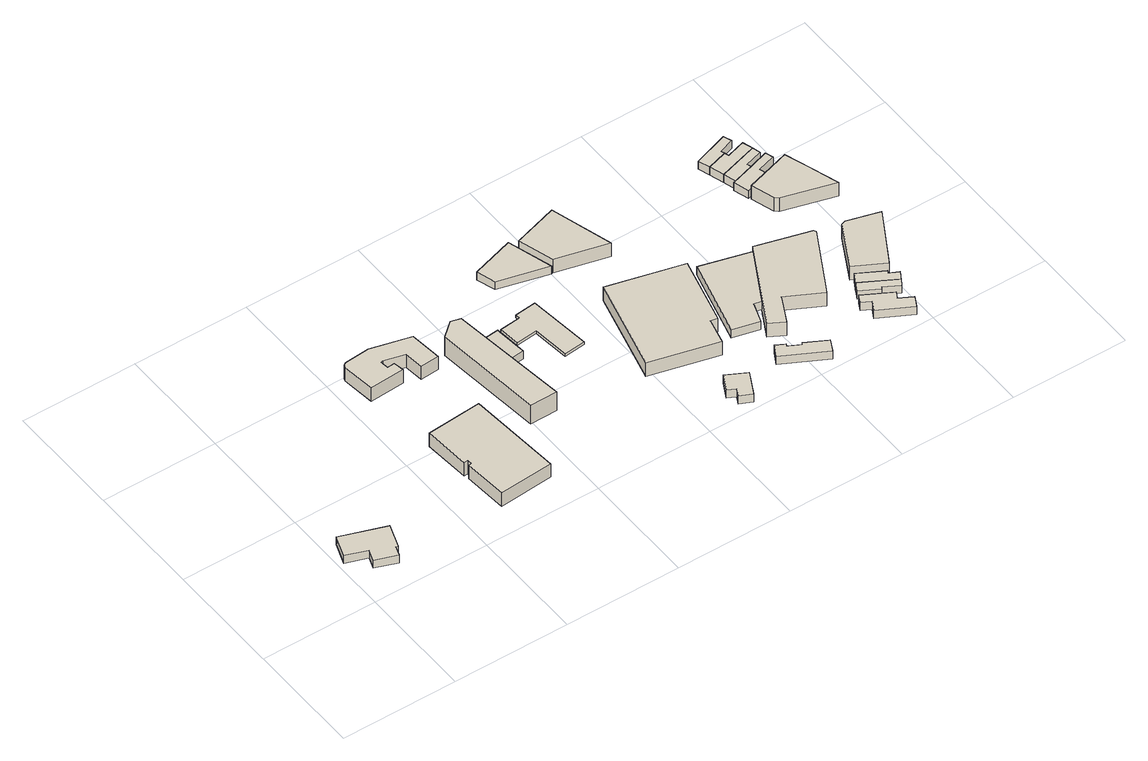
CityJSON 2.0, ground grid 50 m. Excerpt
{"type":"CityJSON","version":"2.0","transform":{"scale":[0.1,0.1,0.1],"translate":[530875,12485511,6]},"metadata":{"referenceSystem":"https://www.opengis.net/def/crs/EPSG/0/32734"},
"CityObjects":{
"building1":{"type":"Building","attributes":{"address":"Pick n Pay Express 2 Durham Avenue Salt River 0792 Cape Town Western Cape","building":"retail","building:levels":1,"building_height":4.1,"plus_code":"4FRW3FC5+8P9","ground_height":10.12,"roof_height":14.22},"geometry":[{"type":"Solid","lod":"1","boundaries":[[[[0,1,2,3]],[[1,4,5,2]],[[4,6,7,5]],[[6,8,9,7]],[[8,10,11,9]],[[10,12,13,11]],[[12,14,15,13]],[[14,0,3,15]],[[3,2,5,7,9,11,13,15]],[[14,12,10,8,6,4,1,0]]]]}]},
"building2":{"type":"Building","attributes":{"address":"9 Durham Avenue Salt River Cape Town","building":"commercial","building:levels":2,"building_height":6.9,"plus_code":"4FRW3FC6+92R","ground_height":8.52,"roof_height":15.42},"geometry":[{"type":"Solid","lod":"1","boundaries":[[[[16,17,18,19]],[[17,20,21,18]],[[20,22,23,21]],[[22,24,25,23]],[[24,26,27,25]],[[26,28,29,27]],[[28,30,31,29]],[[30,16,19,31]],[[19,18,21,23,25,27,29,31]],[[30,28,26,24,22,20,17,16]]]]}]},
"building3":{"type":"Building","attributes":{"address":"Locomotive Hotel 349 Albert Road Salt River Cape Town","building":"retail","building:levels":2,"building_height":6.9,"plus_code":"4FRW3FC6+H29","ground_height":8.15,"roof_height":15.05},"geometry":[{"type":"Solid","lod":"1","boundaries":[[[[32,33,34,35]],[[33,36,37,34]],[[36,38,39,37]],[[38,40,41,39]],[[40,42,43,41]],[[42,44,45,43]],[[44,46,47,45]],[[46,48,49,47]],[[48,50,51,49]],[[50,52,53,51]],[[52,54,55,53]],[[54,56,57,55]],[[56,58,59,57]],[[58,32,35,59]],[[35,34,37,39,41,43,45,47,49,51,53,55,57,59]],[[58,56,54,52,50,48,46,44,42,40,38,36,33,32]]]]}]},
"building4":{"type":"Building","attributes":{"address":"398 Percy Street Salt River Cape Town","building":"retail","building:levels":3,"building_height":9.7,"plus_code":"4FRW3FC6+F48","ground_height":8.15,"roof_height":17.85},"geometry":[{"type":"Solid","lod":"1","boundaries":[[[[60,61,62,63]],[[61,64,65,62]],[[64,66,67,65]],[[66,68,69,67]],[[68,60,63,69]],[[63,62,65,67,69]],[[68,66,64,61,60]]]]}]},
"building5":{"type":"Building","attributes":{"address":"Shell Select","building":"retail","building:levels":1,"building_height":4.1,"plus_code":"4FRW3FC6+G57","ground_height":7.85,"roof_height":11.95},"geometry":[{"type":"Solid","lod":"1","boundaries":[[[[70,71,72,73]],[[71,74,75,72]],[[74,76,77,75]],[[76,78,79,77]],[[78,80,81,79]],[[80,70,73,81]],[[73,72,75,77,79,81]],[[80,78,76,74,71,70]]]]}]},
"building6":{"type":"Building","attributes":{"building":"roof","building:levels":1,"building_height":1.3,"min_height":2.8,"plus_code":"4FRW3FC6+F7C","ground_height":8.33,"roof_height":13.73,"bottom_roof_height":12.43},"geometry":[{"type":"Solid","lod":"1","boundaries":[[[[82,83,84,85]],[[83,86,87,84]],[[86,88,89,87]],[[88,90,91,89]],[[90,92,93,91]],[[92,94,95,93]],[[94,96,97,95]],[[96,82,85,97]],[[85,84,87,89,91,93,95,97]],[[96,94,92,90,88,86,83,82]]]]}]},
"building7":{"type":"Building","attributes":{"address":"Albert Road Salt River Cape Town","building":"retail","building:levels":1,"building_height":4.1,"plus_code":"4FRW3FC6+J7H","ground_height":7.12,"roof_height":11.22},"geometry":[{"type":"Solid","lod":"1","boundaries":[[[[98,99,100,101]],[[99,102,103,100]],[[102,104,105,103]],[[104,98,101,105]],[[101,100,103,105]],[[104,102,99,98]]]]}]},
"building8":{"type":"Building","attributes":{"address":"Chapel Street Salt River Cape Town","building":"house","building:levels":1,"building_height":4.1,"plus_code":"4FRW3FC6+7C3","ground_height":9.79,"roof_height":13.89},"geometry":[{"type":"Solid","lod":"1","boundaries":[[[[106,107,108,109]],[[107,110,111,108]],[[110,112,113,111]],[[112,114,115,113]],[[114,116,117,115]],[[116,106,109,117]],[[109,108,111,113,115,117]],[[116,114,112,110,107,106]]]]}]},
"building9":{"type":"Building","attributes":{"address":"Albert Road Salt River Cape Town","building":"retail","building:levels":2,"building_height":6.9,"plus_code":"4FRW3FC6+CCF","ground_height":8.01,"roof_height":14.91},"geometry":[{"type":"Solid","lod":"1","boundaries":[[[[118,119,120,121]],[[119,122,123,120]],[[122,124,125,123]],[[124,126,127,125]],[[126,128,129,127]],[[128,118,121,129]],[[121,120,123,125,127,129]],[[128,126,124,122,119,118]]]]}]},
"building10":{"type":"Building","attributes":{"address":"Liesbeek House 449 Albert Road Salt River Cape Town","building":"retail","building:levels":2,"building_height":6.9,"plus_code":"4FRW3FC6+J98","ground_height":6.79,"roof_height":13.69},"geometry":[{"type":"Solid","lod":"1","boundaries":[[[[130,131,132,133]],[[131,134,135,132]],[[134,136,137,135]],[[136,130,133,137]],[[133,132,135,137]],[[136,134,131,130]]]]}]},
"building11":{"type":"Building","attributes":{"address":"6A Addison Road Salt River Cape Town","building":"house","building:levels":1,"building_height":4.1,"plus_code":"4FRW3FC6+7G9","ground_height":9.28,"roof_height":13.38},"geometry":[{"type":"Solid","lod":"1","boundaries":[[[[138,139,140,141]],[[139,142,143,140]],[[142,144,145,143]],[[144,146,147,145]],[[146,148,149,147]],[[148,150,151,149]],[[150,152,153,151]],[[152,138,141,153]],[[141,140,143,145,147,149,151,153]],[[152,150,148,146,144,142,139,138]]]]}]},
"building12":{"type":"Building","attributes":{"address":"422 Albert Road Salt River Cape Town","building":"retail","building:levels":1,"building_height":4.1,"plus_code":"4FRW3FC6+CG9","ground_height":7.79,"roof_height":11.89},"geometry":[{"type":"Solid","lod":"1","boundaries":[[[[154,155,156,157]],[[155,158,159,156]],[[158,160,161,159]],[[160,162,163,161]],[[162,164,165,163]],[[164,154,157,165]],[[157,156,159,161,163,165]],[[164,162,160,158,155,154]]]]}]},
"building13":{"type":"Building","attributes":{"address":"Addison House Albert Road Salt River Cape Town","building":"retail","building:levels":2,"building_height":6.9,"plus_code":"4FRW3FC6+9JX","ground_height":7.59,"roof_height":14.49},"geometry":[{"type":"Solid","lod":"1","boundaries":[[[[166,167,168,169]],[[167,170,171,168]],[[170,172,173,171]],[[172,174,175,173]],[[174,176,177,175]],[[176,178,179,177]],[[178,180,181,179]],[[180,166,169,181]],[[169,168,171,173,175,177,179,181]],[[180,178,176,174,172,170,167,166]]]]}]},
"building14":{"type":"Building","attributes":{"address":"7 Addison Road Salt River Cape Town","building":"house","building:levels":1,"building_height":4.1,"plus_code":"4FRW3FC6+7P7","ground_height":8.93,"roof_height":13.03},"geometry":[{"type":"Solid","lod":"1","boundaries":[[[[182,183,184,185]],[[183,186,187,184]],[[186,188,189,187]],[[188,190,191,189]],[[190,192,193,191]],[[192,194,195,193]],[[194,196,197,195]],[[196,182,185,197]],[[185,184,187,189,191,193,195,197]],[[196,194,192,190,188,186,183,182]]]]}]},
"building15":{"type":"Building","attributes":{"address":"5 Addison Road Salt River Cape Town","building":"house","building:levels":1,"building_height":4.1,"plus_code":"4FRW3FC6+7PV","ground_height":8.93,"roof_height":13.03},"geometry":[{"type":"Solid","lod":"1","boundaries":[[[[198,199,200,201]],[[199,202,203,200]],[[202,204,205,203]],[[204,206,207,205]],[[206,208,209,207]],[[208,198,201,209]],[[201,200,203,205,207,209]],[[208,206,204,202,199,198]]]]}]},
"building16":{"type":"Building","attributes":{"address":"3 Addison Road Salt River Cape Town","building":"house","building:levels":1,"building_height":4.1,"plus_code":"4FRW3FC6+8P8","ground_height":8.25,"roof_height":12.35},"geometry":[{"type":"Solid","lod":"1","boundaries":[[[[210,211,212,213]],[[211,214,215,212]],[[214,216,217,215]],[[216,218,219,217]],[[218,220,221,219]],[[220,210,213,221]],[[213,212,215,217,219,221]],[[220,218,216,214,211,210]]]]}]},
"building17":{"type":"Building","attributes":{"address":"428 Albert Road Salt River Cape Town","building":"retail","building:levels":2,"building_height":6.9,"plus_code":"4FRW3FC6+9QF","ground_height":7.93,"roof_height":14.83},"geometry":[{"type":"Solid","lod":"1","boundaries":[[[[222,223,224,225]],[[223,226,227,224]],[[226,228,229,227]],[[228,230,231,229]],[[230,222,225,231]],[[225,224,227,229,231]],[[230,228,226,223,222]]]]}]},
"building18":{"type":"Building","attributes":{"address":"Alfred Street Cape Town","building":"house","building:levels":1,"building_height":4.1,"plus_code":"4FRW3FC6+JMH","ground_height":6.39,"roof_height":10.49},"geometry":[{"type":"Solid","lod":"1","boundaries":[[[[232,233,234,235]],[[233,236,237,234]],[[236,238,239,237]],[[238,240,241,239]],[[240,242,243,241]],[[242,232,235,243]],[[235,234,237,239,241,243]],[[242,240,238,236,233,232]]]]}]},
"building19":{"type":"Building","attributes":{"address":"19 Alfred Street Salt River Cape Town","building":"house","building:levels":1,"building_height":4.1,"plus_code":"4FRW3FC6+HP7","ground_height":6.99,"roof_height":11.09},"geometry":[{"type":"Solid","lod":"1","boundaries":[[[[244,245,246,247]],[[245,248,249,246]],[[248,250,251,249]],[[250,252,253,251]],[[252,254,255,253]],[[254,256,257,255]],[[256,258,259,257]],[[258,244,247,259]],[[247,246,249,251,253,255,257,259]],[[258,256,254,252,250,248,245,244]]]]}]},
"building20":{"type":"Building","attributes":{"address":"Alfred Street Cape Town","building":"house","building:levels":1,"building_height":4.1,"plus_code":"4FRW3FC6+HPR","ground_height":6.39,"roof_height":10.49},"geometry":[{"type":"Solid","lod":"1","boundaries":[[[[260,261,262,263]],[[261,264,265,262]],[[264,266,267,265]],[[266,233,234,267]],[[233,232,235,234]],[[232,260,263,235]],[[263,262,265,267,234,235]],[[232,233,266,264,261,260]]]]}]},
"building21":{"type":"Building","attributes":{"address":"17 Alfred Street Salt River Cape Town","building":"house","building:levels":1,"building_height":4.1,"plus_code":"4FRW3FC6+HPJ","ground_height":6.39,"roof_height":10.49},"geometry":[{"type":"Solid","lod":"1","boundaries":[[[[268,269,270,271]],[[269,272,273,270]],[[272,274,275,273]],[[274,261,262,275]],[[261,260,263,262]],[[260,268,271,263]],[[271,270,273,275,262,263]],[[260,261,274,272,269,268]]]]}]},
"building22":{"type":"Building","attributes":{"address":"Salt River Buildings 463 Junction Road Salt River Cape Town","building":"retail","building:levels":2,"building_height":6.9,"plus_code":"4FRW3FC6+GQ6","ground_height":6.99,"roof_height":13.89},"geometry":[{"type":"Solid","lod":"1","boundaries":[[[[276,277,278,279]],[[277,280,281,278]],[[280,282,283,281]],[[282,284,285,283]],[[284,286,287,285]],[[286,276,279,287]],[[279,278,281,283,285,287]],[[286,284,282,280,277,276]]]]}]}
},
"vertices":[
[228,224,41],[37,291,41],[37,291,82],[228,224,82],[3,197,41],[3,197,82],[94,165,41],[94,165,82],[76,115,41],[76,115,82],[168,83,41],[168,83,82],[182,123,41],[182,123,82],[191,120,41],[191,120,82],
[614,516,25],[629,318,25],[629,318,94],[614,516,94],[645,320,25],[645,320,94],[647,301,25],[647,301,94],[634,299,25],[634,299,94],[649,113,25],[649,113,94],[881,131,25],[881,131,94],[848,535,25],[848,535,94],
[728,839,22],[721,884,22],[721,884,90],[728,839,90],[689,882,22],[689,882,90],[685,916,22],[685,916,90],[694,918,22],[694,918,90],[783,896,22],[783,896,90],[792,814,22],[792,814,90],[871,820,22],[871,820,90],[857,957,22],[857,957,90],[687,999,22],[687,999,90],[579,990,22],[579,990,90],[567,983,22],[567,983,90],[562,970,22],[562,970,90],[579,829,22],[579,829,90],
[1036,906,22],[994,917,22],[994,917,119],[1036,906,119],[932,864,22],[932,864,119],[982,396,22],[982,396,119],[1099,398,22],[1099,398,119],
[1153,719,19],[1144,809,19],[1144,809,60],[1153,719,60],[1143,827,19],[1143,827,60],[1059,819,19],[1059,819,60],[1073,678,19],[1073,678,60],[1157,686,19],[1157,686,60],
[1144,809,64],[1153,719,64],[1153,719,77],[1144,809,77],[1244,729,64],[1244,729,77],[1261,571,64],[1261,571,77],[1354,581,64],[1354,581,77],[1324,848,64],[1324,848,77],[1231,838,64],[1231,838,77],[1234,819,64],[1234,819,77],
[1498,986,11],[1441,1176,11],[1441,1176,52],[1498,986,52],[1259,1120,11],[1259,1120,52],[1285,1040,11],[1285,1040,52],
[1750,103,38],[1665,148,38],[1665,148,79],[1750,103,79],[1629,79,38],[1629,79,79],[1664,61,38],[1664,61,79],[1647,29,38],[1647,29,79],[1698,3,38],[1698,3,79],
[1886,681,20],[1567,760,20],[1567,760,89],[1886,681,89],[1466,352,20],[1466,352,89],[1756,281,20],[1756,281,89],[1783,392,20],[1783,392,89],[1812,385,20],[1812,385,89],
[1462,1141,8],[1506,991,8],[1506,991,77],[1462,1141,77],[1729,935,8],[1729,935,77],[1652,1199,8],[1652,1199,77],
[1880,115,33],[2063,19,33],[2063,19,74],[1880,115,74],[2090,70,33],[2090,70,74],[1998,119,33],[1998,119,74],[1994,111,33],[1994,111,74],[1943,138,33],[1943,138,74],[1948,147,33],[1948,147,74],[1908,168,33],[1908,168,74],
[2133,615,18],[1921,671,18],[1921,671,59],[2133,615,59],[1834,333,18],[1834,333,59],[1948,306,18],[1948,306,59],[1978,394,18],[1978,394,59],[2009,387,18],[2009,387,59],
[2133,615,16],[2009,387,16],[2009,387,85],[2133,615,85],[1944,265,16],[1944,265,85],[2007,228,16],[2007,228,85],[2067,344,16],[2067,344,85],[2214,266,16],[2214,266,85],[2366,543,16],[2366,543,85],[2360,553,16],[2360,553,85],
[2446,29,29],[2471,75,29],[2471,75,70],[2446,29,70],[2415,106,29],[2415,106,70],[2430,134,29],[2430,134,70],[2310,200,29],[2310,200,70],[2292,166,29],[2292,166,70],[2330,145,29],[2330,145,70],[2308,105,29],[2308,105,70],
[2338,258,29],[2317,219,29],[2317,219,70],[2338,258,70],[2396,176,29],[2396,176,70],[2401,185,29],[2401,185,70],[2466,150,29],[2466,150,70],[2484,177,29],[2484,177,70],
[2338,258,22],[2484,177,22],[2484,177,63],[2338,258,63],[2506,215,22],[2506,215,63],[2467,236,22],[2467,236,63],[2472,246,22],[2472,246,63],[2365,306,22],[2365,306,63],
[2617,485,19],[2480,523,19],[2480,523,88],[2617,485,88],[2459,516,19],[2459,516,88],[2358,323,19],[2358,323,88],[2485,255,19],[2485,255,88],
[2265,1069,4],[2351,1095,4],[2351,1095,45],[2265,1069,45],[2346,1110,4],[2346,1110,45],[2409,1132,4],[2409,1132,45],[2397,1167,4],[2397,1167,45],[2248,1118,4],[2248,1118,45],
[2391,980,10],[2301,953,10],[2301,953,51],[2391,980,51],[2286,949,10],[2286,949,51],[2306,883,10],[2306,883,51],[2413,916,10],[2413,916,51],[2403,948,10],[2403,948,51],[2479,972,10],[2479,972,51],[2469,1005,10],[2469,1005,51],
[2284,1008,4],[2449,1058,4],[2449,1058,45],[2284,1008,45],[2435,1101,4],[2435,1101,45],[2356,1077,4],[2356,1077,45],
[2301,953,4],[2391,980,4],[2391,980,45],[2301,953,45],[2385,1001,4],[2385,1001,45],[2459,1023,4],[2459,1023,45],
[2581,704,10],[2544,820,10],[2544,820,79],[2581,704,79],[2505,935,10],[2505,935,79],[2313,876,10],[2313,876,79],[2344,780,10],[2344,780,79],[2358,765,10],[2358,765,79]
]}
